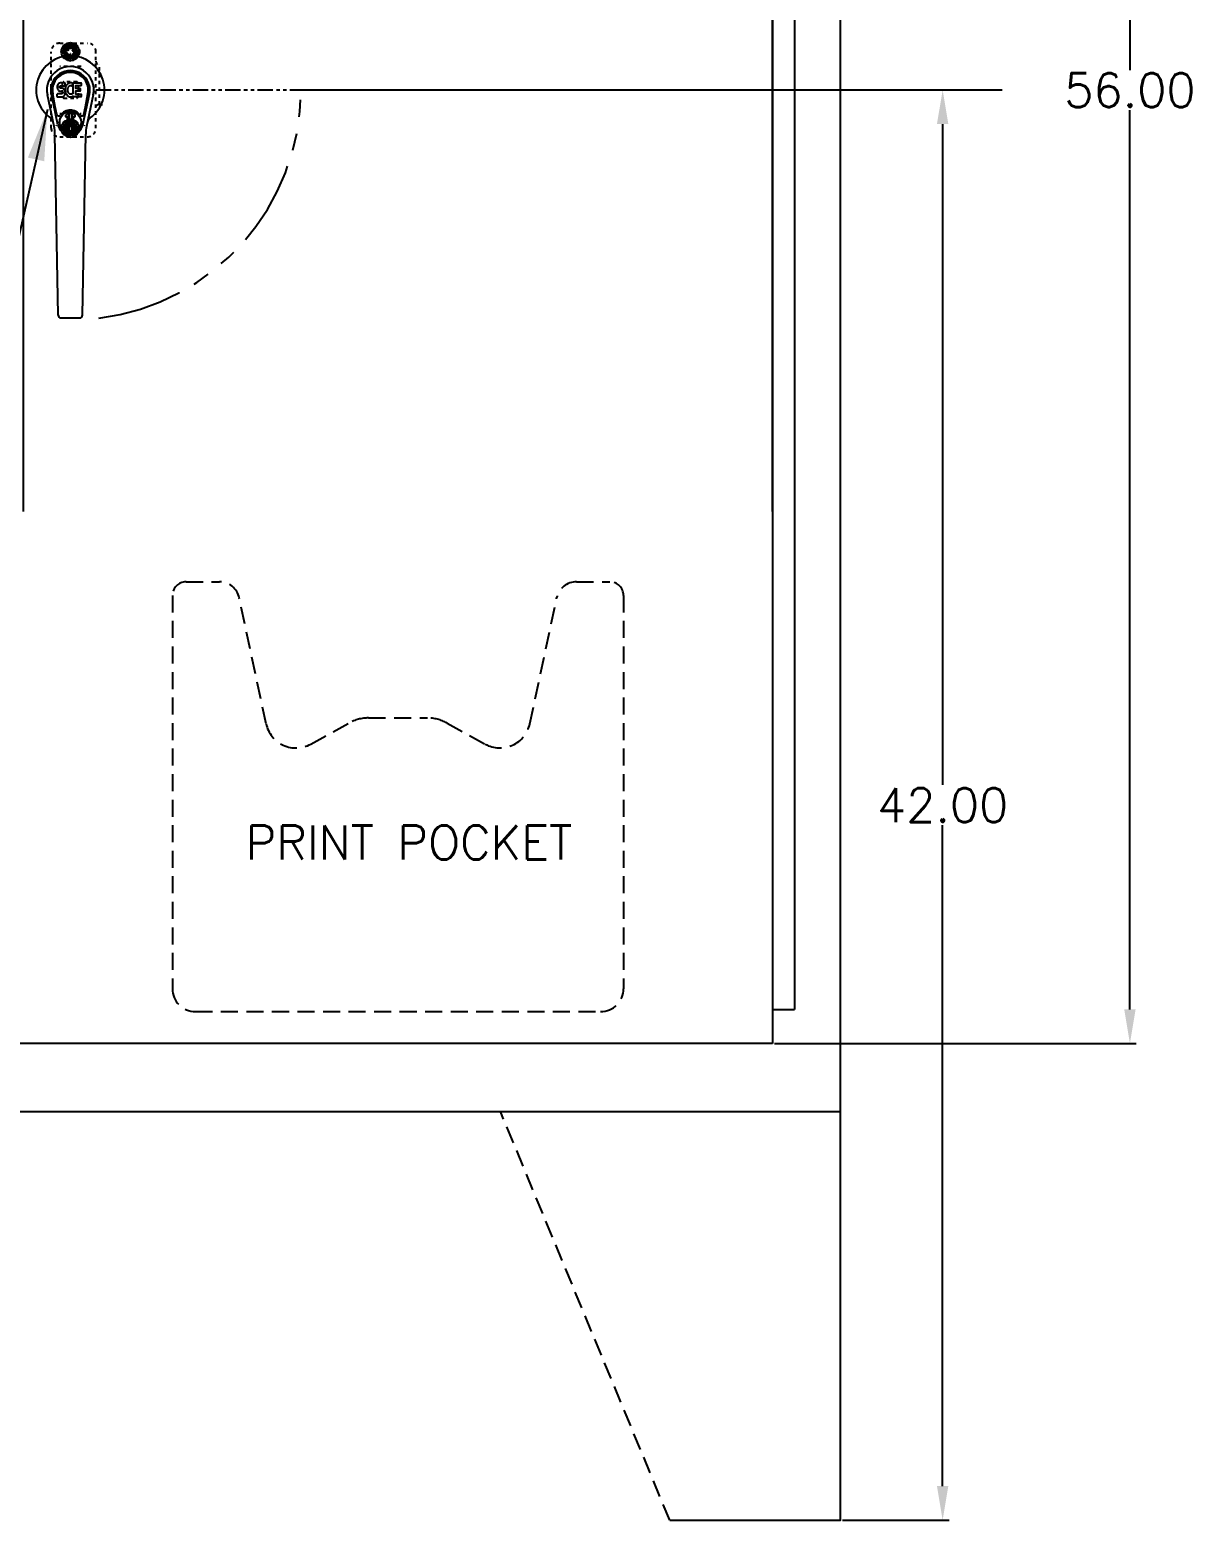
# Model space of a CAD drawing. Extents: x 0 to 288, y 0 to 192.
# Drawn here: x 49.69 to 83.8, y 41.44 to 85.21 of the extents above; entities that cross this region are included whole.
import ezdxf
from ezdxf.enums import TextEntityAlignment as Align

# ---------------------------------------------------------------- set-up
doc = ezdxf.new("R2010")
doc.units = 0
doc.header["$MEASUREMENT"] = 0
for name, pattern in [('HIDDEN', [0.2, 0.1, -0.1]), ('HIDDENX2', [0.75, 0.5, -0.25]), ('PHANTOM', [0.8, 0.45, -0.05, 0.1, -0.05, 0.1, -0.05]), ('PHANTOMX2', [5, 2.5, -0.5, 0.5, -0.5, 0.5, -0.5])]:
    doc.linetypes.add(name, pattern=pattern)
doc.layers.get('0').update_dxf_attribs({"linetype": 'CONTINUOUS'})
doc.layers.get('DEFPOINTS').update_dxf_attribs({"linetype": 'CONTINUOUS'})
for name, color, linetype in [('06___PRT_ALL_SURFS', 7, 'CONTINUOUS'), ('AVAIL_DOOR_SPACE', 7, 'CONTINUOUS'), ('DEFAULT_2', 8, 'HIDDEN'), ('dim', 3, 'CONTINUOUS'), ('PANEL', 9, 'CONTINUOUS'), ('Subplate', 1, 'CONTINUOUS')]:
    doc.layers.add(name, color=color, linetype=linetype)
doc.styles.add('ROMANS', font='ROMANS.shx')
doc.dimstyles.get("Standard").update_dxf_attribs({"dimscale": 0, "dimtxt": 0.125, "dimasz": 0.1875, "dimexe": 0.187, "dimexo": 0.0625, "dimgap": 0.09, "dimtad": 0, "dimtih": 1, "dimtoh": 1, "dimlfac": 4, "dimzin": 0, "dimdsep": 46, "dimtxsty": 'ROMANS', "dimcen": 0, "dimclrd": 256, "dimclre": 256, "dimadec": 0, "dimazin": 0, "dimtfac": 1, "dimtofl": 0, "dimtmove": 0, "dimatfit": 3, "dimfxl": 0, "dimtolj": 1, "dimtzin": 0, "dimarcsym": 0})

# ---------------------------------------------------------------- blocks, each defined once
blk = doc.blocks.new('*D15')
at = {"layer": 'DEFPOINTS', "color": 0, "linetype": 'Continuous'}
for p in [(73.5, 83.445), (76.5, 83.445), (73.5, 41.442)]:
    blk.add_point(p, dxfattribs=at)
at = {"layer": 'dim', "linetype": 'Continuous', "lineweight": -2}
for p, q in [((73.563, 83.445), (76.687, 83.445)), ((76.5, 82.445), (76.5, 63.034)), ((76.5, 42.442), (76.5, 61.854)), ((73.563, 41.442), (76.687, 41.442))]:
    blk.add_line(p, q, dxfattribs=at)
at = {"layer": 'dim', "linetype": 'Continuous'}
for points in [[(76.333, 82.445), (76.667, 82.445), (76.5, 83.445)], [(76.333, 42.442), (76.667, 42.442), (76.5, 41.442)]]:
    blk.add_solid(points, dxfattribs=at)
at = {"layer": 'dim', "color": 0, "linetype": 'Continuous', "insert": (76.5, 62.444), "char_height": 1, "attachment_point": 5, "style": 'ROMANS'}
blk.add_mtext('\\A1;42.00', dxfattribs=at)
blk = doc.blocks.new('*D16')
at = {"layer": 'DEFPOINTS', "color": 0, "linetype": 'Continuous'}
for p in [(71.503, 111.442), (82, 111.442), (71.503, 55.442)]:
    blk.add_point(p, dxfattribs=at)
at = {"layer": 'PANEL', "linetype": 'Continuous', "lineweight": -2}
for p, q in [((71.565, 111.442), (82.187, 111.442)), ((82, 110.442), (82, 84.032)), ((82, 56.442), (82, 82.852)), ((71.565, 55.442), (82.187, 55.442))]:
    blk.add_line(p, q, dxfattribs=at)
at = {"layer": 'PANEL', "linetype": 'Continuous'}
for points in [[(81.833, 110.442), (82.167, 110.442), (82, 111.442)], [(81.833, 56.442), (82.167, 56.442), (82, 55.442)]]:
    blk.add_solid(points, dxfattribs=at)
at = {"layer": 'PANEL', "color": 0, "linetype": 'Continuous', "insert": (82, 83.442), "char_height": 1, "attachment_point": 5, "style": 'ROMANS'}
blk.add_mtext('\\A1;56.00', dxfattribs=at)
blk = doc.blocks.new('*D17')
at = {"layer": 'DEFPOINTS', "color": 0, "linetype": 'Continuous'}
for p in [(71.502, 117), (49.502, 71), (71.502, 71)]:
    blk.add_point(p, dxfattribs=at)
at = {"layer": 'PANEL', "linetype": 'Continuous', "lineweight": -2}
for p, q in [((49.502, 71.062), (49.502, 117.187)), ((50.502, 117), (58.412, 117)), ((70.502, 117), (62.593, 117)), ((71.502, 71.062), (71.502, 117.187))]:
    blk.add_line(p, q, dxfattribs=at)
at = {"layer": 'PANEL', "linetype": 'Continuous'}
for points in [[(50.502, 117.167), (50.502, 116.833), (49.502, 117)], [(70.502, 117.167), (70.502, 116.833), (71.502, 117)]]:
    blk.add_solid(points, dxfattribs=at)
at = {"layer": 'PANEL', "color": 0, "linetype": 'Continuous', "insert": (60.502, 117), "char_height": 1, "attachment_point": 5, "style": 'ROMANS'}
blk.add_mtext('\\A1;22.00', dxfattribs=at)

msp = doc.modelspace()

# ---------------------------------------------------------------- linework, layer by layer
at = {"color": 7, "linetype": 'Continuous'}
for p, q in [((73.5, 53.442), (73.5, 113.442)), ((50.51, 83.605), (50.501, 83.583)), ((50.524, 83.625), (50.51, 83.605)), ((50.532, 83.633), (50.524, 83.625)), ((50.542, 83.64), (50.532, 83.633)), ((50.564, 83.649), (50.542, 83.64)), ((50.587, 83.657), (50.564, 83.649)), ((50.726, 83.657), (50.587, 83.657)), ((50.728, 83.614), (50.726, 83.657)), ((50.727, 83.59), (50.728, 83.614)), ((50.788, 83.611), (50.773, 83.594)), ((50.804, 83.626), (50.788, 83.611)), ((50.822, 83.639), (50.804, 83.626)), ((50.843, 83.648), (50.822, 83.639)), ((50.865, 83.653), (50.843, 83.648)), ((50.887, 83.655), (50.865, 83.653)), ((50.909, 83.655), (50.887, 83.655)), ((50.92, 83.653), (50.909, 83.655)), ((50.931, 83.65), (50.92, 83.653)), ((50.951, 83.633), (50.925, 83.564)), ((50.95, 83.638), (50.931, 83.65)), ((50.96, 83.329), (50.96, 83.655)), ((50.96, 83.655), (51.197, 83.655)), ((51.201, 83.65), (51.201, 83.576)), ((50.403, 82.376), (50.206, 83.302)), ((50.318, 83.376), (50.326, 83.327)), ((50.514, 82.423), (50.322, 83.326)), ((50.37, 83.1), (50.326, 83.327)), ((50.437, 82.953), (50.363, 83.334)), ((50.496, 83.56), (50.494, 83.536)), ((50.494, 83.536), (50.495, 83.512)), ((50.495, 83.512), (50.499, 83.488)), ((50.501, 83.583), (50.496, 83.56)), ((50.496, 83.25), (50.496, 83.325)), ((50.499, 83.488), (50.507, 83.466)), ((50.56, 83.33), (50.501, 83.329)), ((50.501, 83.245), (50.645, 83.245)), ((50.507, 83.466), (50.52, 83.446)), ((50.52, 83.446), (50.536, 83.429)), ((50.536, 83.429), (50.556, 83.416)), ((50.556, 83.416), (50.567, 83.411)), ((50.621, 83.33), (50.56, 83.33)), ((50.565, 83.524), (50.566, 83.539)), ((50.566, 83.517), (50.565, 83.524)), ((50.566, 83.539), (50.568, 83.554)), ((50.568, 83.51), (50.566, 83.517)), ((50.567, 83.411), (50.579, 83.409)), ((50.568, 83.554), (50.571, 83.561)), ((50.572, 83.504), (50.568, 83.51)), ((50.571, 83.561), (50.577, 83.566)), ((50.579, 83.499), (50.572, 83.504)), ((50.577, 83.566), (50.591, 83.57)), ((50.593, 83.495), (50.579, 83.499)), ((50.579, 83.409), (50.626, 83.409)), ((50.591, 83.57), (50.606, 83.571)), ((50.617, 83.496), (50.593, 83.495)), ((50.606, 83.571), (50.719, 83.571)), ((50.641, 83.495), (50.617, 83.496)), ((50.636, 83.331), (50.621, 83.33)), ((50.626, 83.409), (50.634, 83.408)), ((50.634, 83.408), (50.641, 83.406)), ((50.643, 83.335), (50.636, 83.331)), ((50.664, 83.49), (50.641, 83.495)), ((50.641, 83.406), (50.647, 83.401)), ((50.648, 83.34), (50.643, 83.335)), ((50.645, 83.245), (50.657, 83.247)), ((50.647, 83.401), (50.652, 83.395)), ((50.657, 83.352), (50.648, 83.34)), ((50.652, 83.395), (50.658, 83.382)), ((50.66, 83.359), (50.657, 83.352)), ((50.657, 83.247), (50.668, 83.251)), ((50.658, 83.382), (50.661, 83.367)), ((50.661, 83.367), (50.66, 83.359)), ((50.675, 83.485), (50.664, 83.49)), ((50.668, 83.251), (50.688, 83.265)), ((50.685, 83.478), (50.675, 83.485)), ((50.702, 83.461), (50.685, 83.478)), ((50.688, 83.265), (50.705, 83.282)), ((50.716, 83.441), (50.702, 83.461)), ((50.705, 83.282), (50.712, 83.292)), ((50.712, 83.292), (50.717, 83.302)), ((50.725, 83.419), (50.716, 83.441)), ((50.717, 83.302), (50.726, 83.325)), ((50.719, 83.571), (50.724, 83.572)), ((50.724, 83.572), (50.726, 83.577)), ((50.731, 83.396), (50.725, 83.419)), ((50.726, 83.577), (50.727, 83.59)), ((50.731, 83.493), (50.726, 83.448)), ((50.726, 83.448), (50.727, 83.426)), ((50.726, 83.325), (50.732, 83.348)), ((50.727, 83.426), (50.73, 83.404)), ((50.73, 83.404), (50.735, 83.382)), ((50.735, 83.515), (50.731, 83.493)), ((50.734, 83.372), (50.731, 83.396)), ((50.732, 83.348), (50.734, 83.372)), ((50.741, 83.536), (50.735, 83.515)), ((50.735, 83.382), (50.742, 83.361)), ((50.749, 83.557), (50.741, 83.536)), ((50.742, 83.361), (50.763, 83.322)), ((50.76, 83.576), (50.749, 83.557)), ((50.773, 83.594), (50.76, 83.576)), ((50.763, 83.322), (50.776, 83.303)), ((50.776, 83.303), (50.79, 83.287)), ((50.79, 83.287), (50.807, 83.272)), ((50.796, 83.464), (50.795, 83.437)), ((50.795, 83.437), (50.797, 83.424)), ((50.799, 83.491), (50.796, 83.464)), ((50.797, 83.424), (50.8, 83.411)), ((50.803, 83.503), (50.799, 83.491)), ((50.8, 83.411), (50.81, 83.386)), ((50.809, 83.515), (50.803, 83.503)), ((50.807, 83.272), (50.824, 83.258)), ((50.823, 83.538), (50.809, 83.515)), ((50.81, 83.386), (50.823, 83.363)), ((50.831, 83.549), (50.823, 83.538)), ((50.823, 83.363), (50.832, 83.353)), ((50.824, 83.258), (50.834, 83.253)), ((50.842, 83.556), (50.831, 83.549)), ((50.832, 83.353), (50.842, 83.344)), ((50.834, 83.253), (50.845, 83.249)), ((50.867, 83.567), (50.842, 83.556)), ((50.842, 83.344), (50.853, 83.337)), ((50.845, 83.249), (50.867, 83.244)), ((50.853, 83.337), (50.866, 83.332)), ((50.866, 83.332), (50.879, 83.33)), ((50.88, 83.57), (50.867, 83.567)), ((50.867, 83.244), (50.889, 83.241)), ((50.879, 83.33), (50.892, 83.329)), ((50.893, 83.57), (50.88, 83.57)), ((50.889, 83.241), (50.911, 83.244)), ((50.892, 83.329), (50.905, 83.331)), ((50.906, 83.567), (50.893, 83.57)), ((50.905, 83.331), (50.918, 83.335)), ((50.919, 83.562), (50.906, 83.567)), ((50.911, 83.244), (50.932, 83.251)), ((50.918, 83.335), (50.93, 83.341)), ((50.93, 83.341), (50.941, 83.348)), ((50.932, 83.251), (50.951, 83.263)), ((50.948, 83.347), (50.96, 83.329)), ((50.951, 83.263), (50.951, 83.263)), ((50.962, 83.263), (50.951, 83.263)), ((50.962, 83.25), (50.962, 83.263)), ((51.197, 83.245), (50.966, 83.245)), ((51.03, 83.567), (51.03, 83.499)), ((51.031, 83.408), (51.031, 83.331)), ((51.197, 83.571), (51.034, 83.571)), ((51.034, 83.495), (51.166, 83.495)), ((51.166, 83.413), (51.036, 83.413)), ((51.036, 83.326), (51.197, 83.326)), ((51.17, 83.49), (51.17, 83.417)), ((51.202, 83.322), (51.202, 83.25)), ((51.246, 82.423), (51.438, 83.326)), ((51.323, 82.953), (51.397, 83.334)), ((51.554, 83.302), (51.357, 82.376)), ((51.39, 83.1), (51.434, 83.327)), ((51.442, 83.376), (51.434, 83.327)), ((50.485, 82.728), (50.437, 82.953)), ((50.852, 82.802), (50.742, 82.692)), ((50.742, 82.692), (50.852, 82.802)), ((50.837, 82.764), (50.851, 82.778)), ((50.837, 82.237), (50.837, 82.764)), ((50.85, 82.751), (50.837, 82.764)), ((50.864, 82.765), (50.85, 82.751)), ((50.85, 82.251), (50.85, 82.751)), ((50.851, 82.778), (50.909, 82.778)), ((50.851, 82.778), (50.864, 82.765)), ((50.864, 82.765), (50.896, 82.765)), ((50.896, 82.765), (50.909, 82.778)), ((50.91, 82.751), (50.896, 82.765)), ((50.908, 82.802), (51.018, 82.692)), ((51.018, 82.692), (50.908, 82.802)), ((50.909, 82.778), (50.923, 82.765)), ((50.923, 82.765), (50.91, 82.751)), ((50.91, 82.751), (50.91, 82.251)), ((50.923, 82.765), (50.923, 82.237)), ((51.275, 82.728), (51.323, 82.953)), ((50.797, 82.658), (50.756, 82.658)), ((50.797, 82.658), (50.756, 82.658)), ((50.797, 82.199), (50.797, 82.658)), ((50.797, 82.199), (50.797, 82.658)), ((50.797, 82.658), (50.797, 82.658)), ((50.963, 82.658), (50.963, 82.199)), ((50.963, 82.658), (50.963, 82.199)), ((50.963, 82.658), (50.963, 82.658)), ((51.004, 82.658), (50.963, 82.658)), ((51.004, 82.658), (50.963, 82.658)), ((50.522, 76.83), (50.429, 82.15)), ((50.837, 82.237), (50.85, 82.251)), ((50.851, 82.223), (50.837, 82.237)), ((50.85, 82.251), (50.864, 82.237)), ((50.864, 82.237), (50.851, 82.223)), ((50.909, 82.223), (50.851, 82.223)), ((50.896, 82.237), (50.864, 82.237)), ((50.896, 82.237), (50.91, 82.251)), ((50.909, 82.223), (50.896, 82.237)), ((50.923, 82.237), (50.909, 82.223)), ((50.91, 82.251), (50.923, 82.237)), ((51.238, 76.83), (51.331, 82.15)), ((50.601, 76.752), (51.159, 76.752)), ((25.5, 53.442), (73.5, 53.442))]:
    msp.add_line(p, q, dxfattribs=at)
at = {"color": 3, "linetype": 'Continuous'}
for p, q in [((71.502, 111.442), (71.502, 55.442)), ((71.502, 56.442), (72.145, 56.442)), ((71.502, 55.442), (27.503, 55.442))]:
    msp.add_line(p, q, dxfattribs=at)
msp.add_line((72.145, 110.442), (72.145, 56.442))
at = {"color": 8, "linetype": 'HIDDEN'}
for p, q in [((51.193, 84.133), (50.568, 84.132)), ((50.568, 82.758), (51.193, 82.757)), ((51.72, 83.016), (51.841, 83.016))]:
    msp.add_line(p, q, dxfattribs=at)
at = {"color": 0, "linetype": 'HIDDENX2'}
msp.add_line((68.485, 41.442), (63.515, 53.442), dxfattribs=at)
at = {"color": 7, "linetype": 'Continuous'}
for points in [[(50.88, 84), (50.847, 83.999), (50.815, 83.997), (50.782, 83.992), (50.749, 83.985), (50.716, 83.976), (50.684, 83.965), (50.651, 83.952), (50.618, 83.936), (50.586, 83.918), (50.554, 83.897), (50.522, 83.873), (50.492, 83.846), (50.462, 83.816), (50.434, 83.783), (50.408, 83.747), (50.385, 83.707), (50.364, 83.665), (50.346, 83.621), (50.332, 83.574), (50.322, 83.526), (50.317, 83.476), (50.315, 83.426), (50.318, 83.376)], [(50.88, 84), (50.913, 83.999), (50.945, 83.997), (50.978, 83.992), (51.011, 83.985), (51.044, 83.976), (51.076, 83.965), (51.109, 83.952), (51.142, 83.936), (51.174, 83.918), (51.206, 83.897), (51.238, 83.873), (51.268, 83.846), (51.298, 83.816), (51.326, 83.783), (51.352, 83.747), (51.375, 83.707), (51.396, 83.665), (51.414, 83.621), (51.428, 83.574), (51.438, 83.526), (51.443, 83.476), (51.445, 83.426), (51.442, 83.376)], [(50.482, 82.392), (50.478, 82.403), (50.476, 82.415)], [(51.284, 82.415), (51.282, 82.403), (51.278, 82.392)]]:
    msp.add_lwpolyline(points, dxfattribs=at)
at = {"color": 0}
msp.add_lwpolyline([(68.485, 41.442), (73.5, 41.442), (73.5, 53.442)], dxfattribs=at)
at = {"color": 8, "linetype": 'HIDDEN'}
for centre, radius in [((50.88, 84.57), 0.195), ((50.88, 84.57), 0.172), ((50.88, 82.32), 0.195), ((50.88, 82.32), 0.172)]:
    msp.add_circle(centre, radius, dxfattribs=at)
at = {"color": 7, "linetype": 'Continuous'}
for radius in [0.317, 0.313]:
    msp.add_circle((50.88, 82.501), radius, dxfattribs=at)
for centre, radius, start, end in [((50.88, 83.445), 1.004, 305.5066, 234.4934), ((50.88, 83.445), 0.689, 347.9703, 192.0297), ((50.88, 83.445), 0.571, 347.9703, 192.0297), ((50.88, 83.435), 0.527, 348.9402, 191.0594), ((50.947, 83.634), 0.00448, 339.0016, 51.8729), ((51.197, 83.65), 0.00448, 0, 90), ((50.501, 83.325), 0.00448, 90, 180.0119), ((50.501, 83.25), 0.00483, 180, 270), ((50.921, 83.566), 0.00448, 246.1578, 339.0016), ((50.944, 83.344), 0.00448, 34.0893, 127.3444), ((50.966, 83.25), 0.00448, 180, 270), ((51.034, 83.567), 0.00448, 90, 180), ((51.034, 83.499), 0.00448, 180, 270), ((51.036, 83.408), 0.00448, 90, 180), ((51.036, 83.331), 0.00448, 180, 270), ((51.166, 83.49), 0.00448, 0, 90), ((51.166, 83.417), 0.00448, 270, 360), ((51.197, 83.576), 0.00448, 270, 360), ((51.197, 83.322), 0.00448, 0, 90), ((51.197, 83.25), 0.00448, 270, 360), ((50.543, 82.74), 0.0591, 192.0297, 324.5763), ((50.88, 82.501), 0.354, 35.4237, 144.5763), ((50.88, 82.774), 0.0392, 45, 135), ((50.88, 82.774), 0.0394, 45, 135), ((51.217, 82.74), 0.0591, 215.4237, 347.9703), ((50.183, 82.468), 0.197, 12.0297, 54.4934), ((49.248, 82.13), 1.181, 1, 12.0297), ((50.88, 82.501), 0.374, 192.0297, 347.9703), ((50.756, 82.678), 0.0195, 135, 270), ((50.756, 82.678), 0.0197, 135, 270), ((51.004, 82.678), 0.0195, 270, 45), ((51.004, 82.678), 0.0197, 270, 45), ((52.512, 82.13), 1.181, 167.9703, 179), ((51.577, 82.468), 0.197, 125.5066, 167.9703), ((50.88, 82.501), 0.313, 254.7027, 285.2973), ((50.601, 76.831), 0.0787, 181, 270), ((51.159, 76.831), 0.0787, 270, 359)]:
    msp.add_arc(centre, radius, start, end, dxfattribs=at)
at = {"layer": '06___PRT_ALL_SURFS', "color": 8, "linetype": 'HIDDEN'}
for p, q in [((50.771, 84.757), (50.663, 84.57)), ((50.663, 84.57), (50.771, 84.382)), ((50.988, 84.757), (50.771, 84.757)), ((51.096, 84.57), (50.988, 84.757)), ((50.988, 84.382), (51.096, 84.57)), ((50.771, 84.382), (50.988, 84.382)), ((50.771, 82.507), (50.663, 82.32)), ((50.663, 82.32), (50.771, 82.132)), ((50.988, 82.507), (50.771, 82.507)), ((51.096, 82.32), (50.988, 82.507)), ((50.988, 82.132), (51.096, 82.32)), ((50.771, 82.132), (50.988, 82.132))]:
    msp.add_line(p, q, dxfattribs=at)
for centre in [(50.88, 84.57), (50.88, 82.32)]:
    msp.add_circle(centre, 0.171, dxfattribs=at)
at = {"layer": 'AVAIL_DOOR_SPACE', "color": 4, "linetype": 'PHANTOM'}
msp.add_line((51.63, 83.445), (57.651, 83.445), dxfattribs=at)
at = {"layer": 'AVAIL_DOOR_SPACE', "color": 4, "linetype": 'PHANTOMX2'}
msp.add_arc((50.901, 83.445), 6.75, 276.9135, 0, dxfattribs=at)
at = {"layer": 'DEFAULT_2', "color": 8, "linetype": 'HIDDEN'}
for p, q in [((50.32, 82.32), (50.32, 84.57)), ((50.57, 84.82), (51.38, 84.82)), ((50.618, 84.616), (50.652, 84.694)), ((50.618, 84.616), (50.76, 84.591)), ((50.619, 84.524), (50.623, 84.608)), ((50.619, 84.524), (50.76, 84.549)), ((50.76, 84.549), (50.621, 84.573)), ((50.759, 84.585), (50.623, 84.608)), ((50.761, 84.542), (50.625, 84.518)), ((50.65, 84.437), (50.625, 84.518)), ((50.775, 84.509), (50.636, 84.485)), ((50.76, 84.591), (50.638, 84.662)), ((50.65, 84.703), (50.708, 84.765)), ((50.65, 84.703), (50.774, 84.631)), ((50.65, 84.437), (50.775, 84.509)), ((50.771, 84.625), (50.652, 84.694)), ((50.778, 84.503), (50.659, 84.434)), ((50.77, 84.749), (50.67, 84.575)), ((50.67, 84.565), (50.771, 84.391)), ((50.774, 84.631), (50.684, 84.739)), ((50.796, 84.659), (50.708, 84.765)), ((50.709, 84.773), (50.785, 84.812)), ((50.709, 84.773), (50.801, 84.664)), ((50.801, 84.664), (50.753, 84.796)), ((50.762, 84.639), (50.761, 84.637)), ((50.822, 84.597), (50.763, 84.631)), ((50.769, 84.641), (50.828, 84.607)), ((50.98, 84.755), (50.779, 84.754)), ((50.832, 84.682), (50.785, 84.812)), ((50.789, 84.82), (50.873, 84.83)), ((50.789, 84.82), (50.838, 84.685)), ((50.828, 84.599), (50.829, 84.6)), ((50.838, 84.685), (50.838, 84.826)), ((50.873, 84.692), (50.873, 84.83)), ((50.874, 84.439), (50.874, 84.506)), ((50.881, 84.511), (50.879, 84.511)), ((50.88, 84.836), (50.962, 84.817)), ((50.88, 84.836), (50.88, 84.692)), ((50.88, 84.692), (50.928, 84.825)), ((50.886, 84.506), (50.886, 84.439)), ((50.915, 84.687), (50.962, 84.817)), ((50.97, 84.82), (50.922, 84.685)), ((50.922, 84.685), (51.012, 84.793)), ((50.93, 84.601), (50.931, 84.599)), ((50.932, 84.608), (50.991, 84.641)), ((50.997, 84.631), (50.938, 84.597)), ((50.953, 84.668), (51.042, 84.774)), ((51.05, 84.774), (50.958, 84.664)), ((50.958, 84.664), (51.08, 84.734)), ((50.964, 84.481), (51.052, 84.376)), ((50.97, 84.82), (51.042, 84.774)), ((50.982, 84.637), (51.101, 84.706)), ((51.11, 84.703), (50.985, 84.631)), ((50.985, 84.631), (51.124, 84.656)), ((50.986, 84.509), (51.076, 84.402)), ((51.11, 84.438), (50.986, 84.509)), ((51.09, 84.576), (50.989, 84.75)), ((50.989, 84.515), (51.108, 84.447)), ((50.99, 84.391), (51.09, 84.566)), ((50.999, 84.638), (50.998, 84.64)), ((50.999, 84.598), (51.135, 84.622)), ((51.141, 84.617), (51, 84.592)), ((51, 84.592), (51.139, 84.567)), ((51, 84.549), (51.122, 84.479)), ((51.142, 84.525), (51, 84.549)), ((51.001, 84.556), (51.137, 84.532)), ((51.101, 84.706), (51.05, 84.774)), ((51.108, 84.447), (51.142, 84.525)), ((51.135, 84.622), (51.11, 84.703)), ((51.137, 84.532), (51.141, 84.617)), ((51.63, 82.32), (51.63, 84.57)), ((50.71, 84.367), (50.659, 84.434)), ((50.802, 84.477), (50.68, 84.406)), ((50.71, 84.367), (50.802, 84.477)), ((50.807, 84.473), (50.718, 84.367)), ((50.718, 84.367), (50.79, 84.321)), ((50.838, 84.456), (50.748, 84.348)), ((50.981, 84.386), (50.78, 84.386)), ((50.79, 84.321), (50.838, 84.456)), ((50.845, 84.453), (50.798, 84.324)), ((50.798, 84.324), (50.88, 84.305)), ((50.88, 84.448), (50.832, 84.316)), ((50.879, 84.434), (50.881, 84.434)), ((50.88, 84.305), (50.88, 84.448)), ((50.887, 84.448), (50.887, 84.311)), ((50.887, 84.311), (50.971, 84.321)), ((50.971, 84.321), (50.922, 84.456)), ((50.922, 84.456), (50.922, 84.315)), ((50.928, 84.458), (50.975, 84.329)), ((50.959, 84.477), (51.007, 84.345)), ((51.051, 84.367), (50.959, 84.477)), ((50.975, 84.329), (51.051, 84.367)), ((51.052, 84.376), (51.11, 84.438)), ((51.72, 84.2), (51.721, 84.2)), ((51.737, 83.016), (51.737, 84.2)), ((51.737, 83.016), (51.737, 84.2)), ((51.737, 84.2), (51.737, 84.2)), ((50.643, 83.64), (50.643, 83.25)), ((50.648, 83.651), (50.674, 83.677)), ((51.075, 83.681), (50.685, 83.681)), ((51.086, 83.677), (51.112, 83.651)), ((51.116, 83.25), (51.116, 83.64)), ((50.674, 83.213), (50.648, 83.239)), ((50.685, 83.208), (51.075, 83.208)), ((51.112, 83.239), (51.086, 83.213)), ((51.737, 83.016), (51.737, 83.016)), ((50.618, 82.275), (50.623, 82.359)), ((50.618, 82.275), (50.76, 82.299)), ((50.619, 82.367), (50.652, 82.445)), ((50.619, 82.367), (50.76, 82.342)), ((50.76, 82.299), (50.621, 82.324)), ((50.759, 82.335), (50.623, 82.359)), ((50.761, 82.293), (50.625, 82.269)), ((50.76, 82.342), (50.638, 82.412)), ((50.65, 82.453), (50.708, 82.515)), ((50.65, 82.453), (50.775, 82.381)), ((50.771, 82.376), (50.652, 82.445)), ((50.771, 82.5), (50.67, 82.326)), ((50.67, 82.316), (50.77, 82.141)), ((50.775, 82.381), (50.684, 82.49)), ((50.797, 82.409), (50.708, 82.515)), ((50.71, 82.524), (50.785, 82.562)), ((50.71, 82.524), (50.802, 82.414)), ((50.802, 82.414), (50.754, 82.546)), ((50.763, 82.26), (50.822, 82.294)), ((50.981, 82.504), (50.78, 82.505)), ((50.832, 82.433), (50.785, 82.562)), ((50.79, 82.57), (50.874, 82.58)), ((50.79, 82.57), (50.838, 82.435)), ((50.829, 82.29), (50.828, 82.292)), ((50.838, 82.435), (50.839, 82.576)), ((50.874, 82.442), (50.874, 82.58)), ((50.874, 82.384), (50.874, 82.452)), ((50.881, 82.457), (50.879, 82.457)), ((50.879, 82.379), (50.881, 82.379)), ((50.88, 82.586), (50.88, 82.442)), ((50.88, 82.586), (50.963, 82.566)), ((50.88, 82.442), (50.929, 82.574)), ((50.886, 82.452), (50.886, 82.384)), ((50.916, 82.437), (50.963, 82.566)), ((50.971, 82.57), (50.922, 82.435)), ((50.922, 82.435), (51.013, 82.542)), ((50.931, 82.292), (50.93, 82.29)), ((50.938, 82.293), (50.997, 82.259)), ((50.953, 82.418), (51.042, 82.523)), ((51.051, 82.523), (50.959, 82.414)), ((50.959, 82.414), (51.081, 82.484)), ((50.971, 82.57), (51.042, 82.523)), ((50.982, 82.387), (51.102, 82.455)), ((51.11, 82.453), (50.986, 82.381)), ((50.986, 82.381), (51.125, 82.405)), ((50.989, 82.141), (51.09, 82.315)), ((51.09, 82.325), (50.99, 82.499)), ((50.999, 82.348), (51.135, 82.371)), ((51.142, 82.366), (51, 82.341)), ((51, 82.341), (51.139, 82.316)), ((51, 82.299), (51.122, 82.228)), ((51.141, 82.274), (51, 82.299)), ((51.001, 82.306), (51.137, 82.281)), ((51.102, 82.455), (51.051, 82.523)), ((51.135, 82.371), (51.11, 82.453)), ((51.137, 82.281), (51.142, 82.366)), ((50.57, 82.07), (51.38, 82.07)), ((50.65, 82.188), (50.625, 82.269)), ((50.774, 82.259), (50.635, 82.235)), ((50.65, 82.188), (50.774, 82.259)), ((50.778, 82.254), (50.658, 82.185)), ((50.658, 82.185), (50.709, 82.117)), ((50.801, 82.227), (50.679, 82.157)), ((50.709, 82.117), (50.801, 82.227)), ((50.807, 82.223), (50.718, 82.117)), ((50.718, 82.117), (50.789, 82.071)), ((50.838, 82.206), (50.747, 82.098)), ((50.761, 82.253), (50.762, 82.251)), ((50.828, 82.283), (50.769, 82.25)), ((50.98, 82.136), (50.779, 82.136)), ((50.789, 82.071), (50.838, 82.206)), ((50.844, 82.204), (50.797, 82.074)), ((50.797, 82.074), (50.88, 82.055)), ((50.88, 82.198), (50.831, 82.066)), ((50.88, 82.055), (50.88, 82.198)), ((50.886, 82.198), (50.886, 82.061)), ((50.886, 82.061), (50.97, 82.071)), ((50.922, 82.206), (50.921, 82.065)), ((50.97, 82.071), (50.922, 82.206)), ((50.928, 82.208), (50.975, 82.078)), ((50.991, 82.249), (50.932, 82.283)), ((50.958, 82.227), (51.006, 82.094)), ((51.05, 82.117), (50.958, 82.227)), ((50.963, 82.231), (51.052, 82.125)), ((50.975, 82.078), (51.05, 82.117)), ((50.985, 82.259), (51.076, 82.151)), ((51.11, 82.187), (50.985, 82.259)), ((50.989, 82.265), (51.108, 82.196)), ((50.998, 82.251), (50.999, 82.253)), ((51.052, 82.125), (51.11, 82.187)), ((51.108, 82.196), (51.141, 82.274))]:
    msp.add_line(p, q, dxfattribs=at)
for centre, radius in [((50.88, 84.57), 0.266), ((50.88, 84.57), 0.168), ((50.88, 84.57), 0.135), ((50.88, 84.57), 0.125), ((50.88, 84.57), 0.122), ((50.88, 84.57), 0.102), ((50.88, 82.32), 0.266), ((50.88, 82.32), 0.168), ((50.88, 82.32), 0.135), ((50.88, 82.32), 0.125), ((50.88, 82.32), 0.122), ((50.88, 82.32), 0.102)]:
    msp.add_circle(centre, radius, dxfattribs=at)
for centre, radius, start, end in [((50.57, 84.57), 0.25, 90, 180), ((50.679, 84.57), 0.01, 150.1028, 210.1062), ((50.765, 84.635), 0.005, 150.1027, 240.1027), ((50.766, 84.637), 0.005, 60.1027, 150.1027), ((50.779, 84.744), 0.01, 90.1021, 150.1076), ((50.824, 84.601), 0.005, 240.1027, 330.1027), ((50.825, 84.603), 0.005, 330.1027, 60.1027), ((50.879, 84.506), 0.005, 90.1027, 180.1027), ((50.881, 84.506), 0.005, 0.1027, 90.1027), ((50.935, 84.603), 0.005, 120.1027, 210.1027), ((50.936, 84.601), 0.005, 210.1027, 300.1027), ((50.98, 84.745), 0.01, 30.1012, 90.1068), ((50.993, 84.637), 0.005, 30.1027, 120.1027), ((50.994, 84.635), 0.005, 300.1027, 30.1027), ((51.081, 84.571), 0.01, 330.1028, 30.1062), ((51.38, 84.57), 0.25, 0, 90), ((50.78, 84.396), 0.01, 210.1027, 270.1027), ((50.879, 84.439), 0.005, 180.1027, 270.1027), ((50.881, 84.439), 0.005, 270.1027, 0.1027), ((50.981, 84.396), 0.01, 270.1021, 330.1076), ((51.72, 84.29), 0.09, 180, 270), ((50.659, 83.64), 0.0156, 135, 180), ((50.685, 83.666), 0.0156, 90, 135), ((51.075, 83.666), 0.0156, 45, 90), ((51.101, 83.64), 0.0156, 0, 45), ((50.659, 83.25), 0.0156, 180, 225), ((50.685, 83.224), 0.0156, 225, 270), ((51.075, 83.224), 0.0156, 270, 315), ((51.101, 83.25), 0.0156, 315, 0), ((51.72, 82.926), 0.09, 90, 180), ((50.57, 82.32), 0.25, 180, 270), ((50.679, 82.321), 0.01, 149.8974, 209.9008), ((50.78, 82.495), 0.01, 89.8967, 149.9022), ((50.824, 82.289), 0.005, 29.8973, 119.8973), ((50.825, 82.288), 0.005, 299.8973, 29.8973), ((50.879, 82.452), 0.005, 89.8973, 179.8973), ((50.879, 82.384), 0.005, 179.8973, 269.8973), ((50.881, 82.452), 0.005, 359.8973, 89.8973), ((50.881, 82.384), 0.005, 269.8973, 359.8973), ((50.935, 82.287), 0.005, 149.8973, 239.8973), ((50.936, 82.289), 0.005, 59.8973, 149.8973), ((50.981, 82.494), 0.01, 29.8973, 89.8973), ((51.081, 82.32), 0.01, 329.8974, 29.9008), ((51.38, 82.32), 0.25, 270, 0), ((50.765, 82.256), 0.005, 119.8973, 209.8973), ((50.766, 82.254), 0.005, 209.8973, 299.8973), ((50.779, 82.146), 0.01, 209.8959, 269.9014), ((50.98, 82.146), 0.01, 269.8967, 329.9022), ((50.993, 82.253), 0.005, 239.8973, 329.8973), ((50.994, 82.255), 0.005, 329.8973, 59.8973)]:
    msp.add_arc(centre, radius, start, end, dxfattribs=at)
at = {"layer": 'PANEL', "linetype": 'Continuous'}
msp.add_line((57.651, 83.445), (78.25, 83.445), dxfattribs=at)
at = {"layer": 'Subplate', "color": 0, "linetype": 'HIDDENX2'}
for p, q in [((54.277, 69.002), (55.256, 69.002)), ((65.749, 69.002), (66.728, 69.002)), ((53.878, 68.602), (53.878, 57.052)), ((56.628, 64.834), (55.843, 68.526)), ((64.377, 64.834), (65.162, 68.526)), ((67.128, 68.602), (67.128, 57.052)), ((57.944, 64.234), (59.058, 64.851)), ((59.64, 65.002), (61.365, 65.002)), ((61.947, 64.851), (63.061, 64.234)), ((54.552, 56.377), (66.453, 56.377))]:
    msp.add_line(p, q, dxfattribs=at)
for centre, radius, start, end in [((54.277, 68.602), 0.4, 90, 180), ((55.256, 68.402), 0.6, 12, 90.0001), ((65.749, 68.402), 0.6, 90.0005, 168.0001), ((66.728, 68.602), 0.4, 0, 90), ((57.508, 65.021), 0.9, 192, 299), ((59.64, 63.802), 1.2, 89.9998, 118.9998), ((61.365, 63.802), 1.2, 61.0002, 90.0003), ((63.497, 65.021), 0.9, 241, 347.7962), ((54.552, 57.052), 0.675, 180, 270), ((66.453, 57.052), 0.675, 270, 0)]:
    msp.add_arc(centre, radius, start, end, dxfattribs=at)

# ---------------------------------------------------------------- texts
at = {"color": 0, "style": 'ROMANS'}
msp.add_text('PRINT POCKET', height=1, dxfattribs=at).set_placement((60.827, 60.846), align=Align.CENTER)

# ---------------------------------------------------------------- dimensions: what is measured, and where the dimension line sits
at = {"layer": 'dim', "linetype": 'Continuous'}
dim = msp.add_linear_dim(base=(76.5, 83.445), p1=(73.5, 41.442), p2=(73.5, 83.445), angle=90, dimstyle='Standard', override={"dimscale": 1, "dimtxt": 1, "dimasz": 1, "dimlfac": 1}, dxfattribs=at)
dim.commit()
dim.dimension.update_dxf_attribs({"geometry": '*D15', "text_midpoint": (76.5, 62.444)})
at = {"layer": 'PANEL', "linetype": 'Continuous'}
dim = msp.add_linear_dim(base=(71.502, 117), p1=(49.502, 71), p2=(71.502, 71), dimstyle='Standard', override={"dimscale": 1, "dimtxt": 1, "dimasz": 1, "dimlfac": 1}, dxfattribs=at)
dim.commit()
dim.dimension.update_dxf_attribs({"geometry": '*D17', "text_midpoint": (60.502, 117), "dimtype": 160})
dim = msp.add_linear_dim(base=(82, 111.442), p1=(71.502, 55.442), p2=(71.502, 111.442), angle=270, dimstyle='Standard', override={"dimscale": 1, "dimtxt": 1, "dimasz": 1, "dimlfac": 1}, dxfattribs=at)
dim.commit()
dim.dimension.update_dxf_attribs({"geometry": '*D16', "text_midpoint": (82, 83.442)})

# ---------------------------------------------------------------- leaders
msp.add_leader([(50.206, 82.868), (48.707, 76.288), (45.771, 76.302)], dimstyle='Standard', override={"dimscale": 1, "dimtxt": 1, "dimasz": 1.5, "dimgap": 0.72})

doc.saveas('drawing.dxf')
